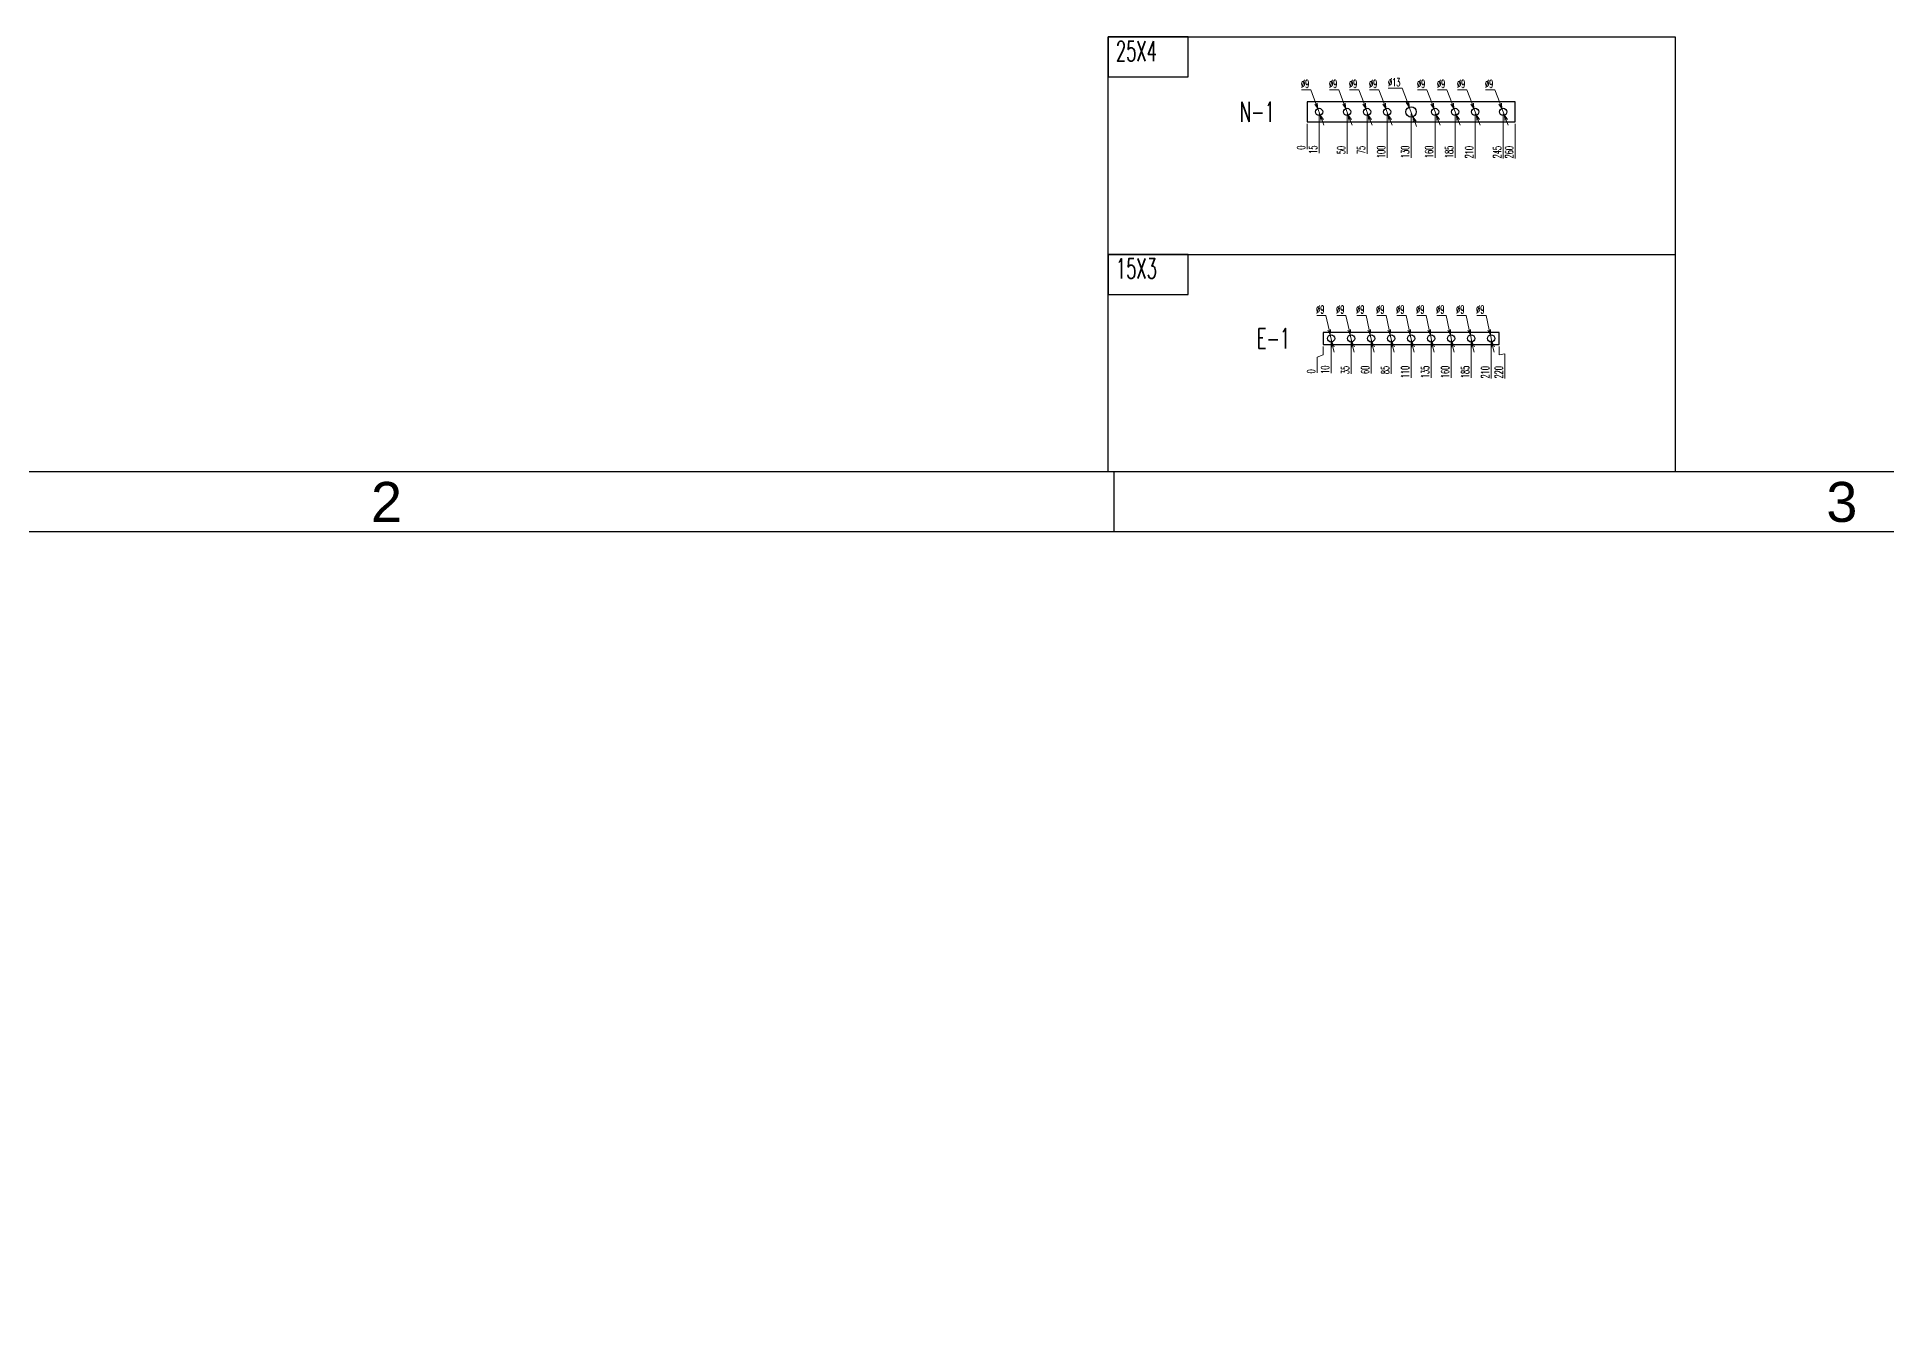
# Model space of a CAD drawing. Header units: millimetres. Extents: x 44190 to 77260, y -67199 to -50358.
# Drawn here: x 55467 to 57778, y -63011 to -61405 of the extents above; entities that cross this region are included whole.
import ezdxf
from ezdxf.enums import TextEntityAlignment as Align

# ---------------------------------------------------------------- set-up
doc = ezdxf.new("R2010")
doc.units = ezdxf.units.MM
doc.header["$LTSCALE"] = 3
for name, color, linetype in [('@.TEXT', 7, 'Continuous'), ('@.VISIBLE', 7, 'Continuous'), ('dim', 7, 'Continuous')]:
    doc.layers.add(name, color=color, linetype=linetype)
doc.styles.add('Ann_w01', font='romans.shx', dxfattribs={"width": 0.6, "bigfont": 'chineset.shx'})
doc.styles.add('Arial', font='arial.ttf')
doc.dimstyles.new('Dim 01_SC05', dxfattribs={"dimscale": 5, "dimtxt": 2, "dimasz": 1.3, "dimexe": 0.5, "dimexo": 0.5, "dimgap": 0.5, "dimtad": 1, "dimtoh": 1, "dimdec": 1, "dimzin": 12, "dimdsep": 46, "dimtxsty": 'Ann_w01', "dimblk": 'OPEN30', "dimcen": 1.5, "dimclrd": 6, "dimclre": 6, "dimclrt": 3, "dimadec": 1, "dimazin": 3, "dimtm": 1e-09, "dimtfac": 1, "dimtdec": 1, "dimtmove": 0, "dimatfit": 3, "dimldrblk": 'OPEN30', "dimfxl": 1, "dimtolj": 1, "dimlwd": 20, "dimlwe": 20, "dimarcsym": 0})

# ---------------------------------------------------------------- blocks, each defined once
blk = doc.blocks.new('KHUNG BAN VE (Made by Tung)')
at = {"layer": '@.VISIBLE', "color": 8}
blk.add_line((148.5, 207), (148.5, 210), dxfattribs=at)
for points in [[(0, 0), (297, 0), (297, 210), (0, 210)], [(3, 3), (294, 3), (294, 207), (3, 207)]]:
    blk.add_lwpolyline(points, close=True, dxfattribs=at)
at = {"layer": '@.TEXT', "color": 1, "style": 'Arial'}
for s, p in [('2', (112.125, 208.5)), ('3', (184.875, 208.5))]:
    blk.add_text(s, height=2, dxfattribs=at).set_placement(p, align=Align.MIDDLE_CENTER)
for tag, height, p in [('DESIGNER_NAME', 2, (38, 15.5)), ('PROJECT_CODE', 2, (258.5, 15.5)), ('SCALE', 2, (289, 15.5)), ('APPROVED_NAME', 2, (38, 10.5)), ('CUSTOMER_NAME', 2, (258.5, 10.5)), ('PAGE', 2, (289, 10.5)), ('DRAWING_NAME', 4, (173, 8)), ('TOTAL', 2, (289, 5.5))]:
    blk.add_attdef(tag, text='', height=height, dxfattribs=at).set_placement(p, align=Align.MIDDLE_CENTER)
blk = doc.blocks.new('*D772')
at = {"color": 6, "lineweight": 20, "transparency": 16777216}
blk.add_line((57054.1, -61514), (57054.1, -61545.7), dxfattribs=at)
at = {"layer": 'Defpoints', "color": 0, "transparency": 16777216}
for p in [(57054.1, -61499), (57054.1, -61511.5), (57054.1, -61539.2)]:
    blk.add_point(p, dxfattribs=at)
at = {"color": 3, "transparency": 16777216, "insert": (57046.6, -61543.7), "char_height": 10, "attachment_point": 5, "rotation": 90, "style": 'Ann_w01'}
blk.add_mtext('\\A1;0', dxfattribs=at)
blk = doc.blocks.new('_Open30')
at = {"color": 0, "linetype": 'ByBlock', "lineweight": -2}
for p, q in [((-1, 0.27), (0, 0)), ((0, 0), (-1, -0.27)), ((0, 0), (-1, 0))]:
    blk.add_line(p, q, dxfattribs=at)
blk = doc.blocks.new('*D773')
at = {"color": 6, "lineweight": 20, "transparency": 16777216}
blk.add_line((57069.1, -61501.5), (57069.1, -61550.6), dxfattribs=at)
at = {"layer": 'Defpoints', "color": 0, "transparency": 16777216}
for p in [(57054.1, -61499), (57069.1, -61499), (57069.1, -61539.2)]:
    blk.add_point(p, dxfattribs=at)
at = {"color": 3, "transparency": 16777216, "insert": (57061.6, -61546.2), "char_height": 10, "attachment_point": 5, "rotation": 90, "style": 'Ann_w01'}
blk.add_mtext('\\A1;15', dxfattribs=at)
blk = doc.blocks.new('*D774')
at = {"color": 6, "lineweight": 20, "transparency": 16777216}
blk.add_line((57104.1, -61501.5), (57104.1, -61551.4), dxfattribs=at)
at = {"layer": 'Defpoints', "color": 0, "transparency": 16777216}
for p in [(57054.1, -61499), (57104.1, -61499), (57104.1, -61539.2)]:
    blk.add_point(p, dxfattribs=at)
at = {"color": 3, "transparency": 16777216, "insert": (57096.6, -61546.6), "char_height": 10, "attachment_point": 5, "rotation": 90, "style": 'Ann_w01'}
blk.add_mtext('\\A1;50', dxfattribs=at)
blk = doc.blocks.new('*D775')
at = {"color": 6, "lineweight": 20, "transparency": 16777216}
blk.add_line((57129.1, -61501.5), (57129.1, -61551.4), dxfattribs=at)
at = {"layer": 'Defpoints', "color": 0, "transparency": 16777216}
for p in [(57054.1, -61499), (57129.1, -61499), (57129.1, -61539.2)]:
    blk.add_point(p, dxfattribs=at)
at = {"color": 3, "transparency": 16777216, "insert": (57121.6, -61546.6), "char_height": 10, "attachment_point": 5, "rotation": 90, "style": 'Ann_w01'}
blk.add_mtext('\\A1;75', dxfattribs=at)
blk = doc.blocks.new('*D776')
at = {"color": 6, "lineweight": 20, "transparency": 16777216}
blk.add_line((57154.1, -61501.5), (57154.1, -61556.3), dxfattribs=at)
at = {"layer": 'Defpoints', "color": 0, "transparency": 16777216}
for p in [(57054.1, -61499), (57154.1, -61499), (57154.1, -61539.2)]:
    blk.add_point(p, dxfattribs=at)
at = {"color": 3, "transparency": 16777216, "insert": (57146.6, -61549), "char_height": 10, "attachment_point": 5, "rotation": 90, "style": 'Ann_w01'}
blk.add_mtext('\\A1;100', dxfattribs=at)
blk = doc.blocks.new('*D777')
at = {"color": 6, "lineweight": 20, "transparency": 16777216}
blk.add_line((57184.1, -61501.5), (57184.1, -61556.3), dxfattribs=at)
at = {"layer": 'Defpoints', "color": 0, "transparency": 16777216}
for p in [(57054.1, -61499), (57184.1, -61499), (57184.1, -61539.2)]:
    blk.add_point(p, dxfattribs=at)
at = {"color": 3, "transparency": 16777216, "insert": (57176.6, -61549), "char_height": 10, "attachment_point": 5, "rotation": 90, "style": 'Ann_w01'}
blk.add_mtext('\\A1;130', dxfattribs=at)
blk = doc.blocks.new('*D778')
at = {"color": 6, "lineweight": 20, "transparency": 16777216}
blk.add_line((57214.1, -61501.5), (57214.1, -61556.3), dxfattribs=at)
at = {"layer": 'Defpoints', "color": 0, "transparency": 16777216}
for p in [(57054.1, -61499), (57214.1, -61499), (57214.1, -61539.2)]:
    blk.add_point(p, dxfattribs=at)
at = {"color": 3, "transparency": 16777216, "insert": (57206.6, -61549), "char_height": 10, "attachment_point": 5, "rotation": 90, "style": 'Ann_w01'}
blk.add_mtext('\\A1;160', dxfattribs=at)
blk = doc.blocks.new('*D779')
at = {"color": 6, "lineweight": 20, "transparency": 16777216}
blk.add_line((57239.1, -61501.5), (57239.1, -61556.3), dxfattribs=at)
at = {"layer": 'Defpoints', "color": 0, "transparency": 16777216}
for p in [(57054.1, -61499), (57239.1, -61499), (57239.1, -61539.2)]:
    blk.add_point(p, dxfattribs=at)
at = {"color": 3, "transparency": 16777216, "insert": (57231.6, -61549), "char_height": 10, "attachment_point": 5, "rotation": 90, "style": 'Ann_w01'}
blk.add_mtext('\\A1;185', dxfattribs=at)
blk = doc.blocks.new('*D780')
at = {"color": 6, "lineweight": 20, "transparency": 16777216}
blk.add_line((57264.1, -61501.5), (57264.1, -61557.2), dxfattribs=at)
at = {"layer": 'Defpoints', "color": 0, "transparency": 16777216}
for p in [(57054.1, -61499), (57264.1, -61499), (57264.1, -61539.2)]:
    blk.add_point(p, dxfattribs=at)
at = {"color": 3, "transparency": 16777216, "insert": (57256.6, -61549.4), "char_height": 10, "attachment_point": 5, "rotation": 90, "style": 'Ann_w01'}
blk.add_mtext('\\A1;210', dxfattribs=at)
blk = doc.blocks.new('*D781')
at = {"color": 6, "lineweight": 20, "transparency": 16777216}
blk.add_line((57299.1, -61501.5), (57299.1, -61557.2), dxfattribs=at)
at = {"layer": 'Defpoints', "color": 0, "transparency": 16777216}
for p in [(57054.1, -61499), (57299.1, -61499), (57299.1, -61539.2)]:
    blk.add_point(p, dxfattribs=at)
at = {"color": 3, "transparency": 16777216, "insert": (57291.6, -61549.4), "char_height": 10, "attachment_point": 5, "rotation": 90, "style": 'Ann_w01'}
blk.add_mtext('\\A1;245', dxfattribs=at)
blk = doc.blocks.new('*D782')
at = {"color": 6, "lineweight": 20, "transparency": 16777216}
blk.add_line((57314.1, -61514), (57314.1, -61557.2), dxfattribs=at)
at = {"layer": 'Defpoints', "color": 0, "transparency": 16777216}
for p in [(57054.1, -61499), (57314.1, -61511.5), (57314.1, -61539.2)]:
    blk.add_point(p, dxfattribs=at)
at = {"color": 3, "transparency": 16777216, "insert": (57306.6, -61549.4), "char_height": 10, "attachment_point": 5, "rotation": 90, "style": 'Ann_w01'}
blk.add_mtext('\\A1;260', dxfattribs=at)
blk = doc.blocks.new('*D783')
at = {"color": 6, "lineweight": 20, "transparency": 16777216}
for p, q in [((57242.1, -61471.4), (57253.7, -61471.4)), ((57253.7, -61471.4), (57260.2, -61488.7)), ((57265.6, -61503.2), (57262.5, -61494.8)), ((57267.9, -61509.3), (57270.2, -61515.4))]:
    blk.add_line(p, q, dxfattribs=at)
at = {"layer": 'Defpoints', "color": 0, "transparency": 16777216}
for p in [(57262.5, -61494.8), (57265.6, -61503.2)]:
    blk.add_point(p, dxfattribs=at)
at = {"color": 6, "lineweight": 20, "transparency": 16777216, "xscale": 6.5, "yscale": 6.5, "zscale": 6.5}
for p, rotation in [((57262.5, -61494.8), 290.5353034236951), ((57265.6, -61503.2), 110.5353034236951)]:
    blk.add_blockref('_Open30', p, dxfattribs=dict(at, rotation=rotation))
at = {"color": 3, "transparency": 16777216, "insert": (57246.6, -61463.9), "char_height": 10, "attachment_point": 5, "style": 'Ann_w01'}
blk.add_mtext('\\A1;∅9', dxfattribs=at)
blk = doc.blocks.new('*D784')
at = {"color": 6, "lineweight": 20, "transparency": 16777216}
for p, q in [((57082.1, -61471.4), (57093.7, -61471.4)), ((57093.7, -61471.4), (57100.2, -61488.7)), ((57105.6, -61503.2), (57102.5, -61494.8)), ((57107.9, -61509.3), (57110.2, -61515.4))]:
    blk.add_line(p, q, dxfattribs=at)
at = {"layer": 'Defpoints', "color": 0, "transparency": 16777216}
for p in [(57102.5, -61494.8), (57105.6, -61503.2)]:
    blk.add_point(p, dxfattribs=at)
at = {"color": 6, "lineweight": 20, "transparency": 16777216, "xscale": 6.5, "yscale": 6.5, "zscale": 6.5}
for p, rotation in [((57102.5, -61494.8), 290.5353034237602), ((57105.6, -61503.2), 110.5353034237602)]:
    blk.add_blockref('_Open30', p, dxfattribs=dict(at, rotation=rotation))
at = {"color": 3, "transparency": 16777216, "insert": (57086.6, -61463.9), "char_height": 10, "attachment_point": 5, "style": 'Ann_w01'}
blk.add_mtext('\\A1;∅9', dxfattribs=at)
blk = doc.blocks.new('*D785')
at = {"color": 6, "lineweight": 20, "transparency": 16777216}
for p, q in [((57277.1, -61471.4), (57288.7, -61471.4)), ((57288.7, -61471.4), (57295.2, -61488.7)), ((57300.6, -61503.2), (57297.5, -61494.8)), ((57302.9, -61509.3), (57305.2, -61515.4))]:
    blk.add_line(p, q, dxfattribs=at)
at = {"layer": 'Defpoints', "color": 0, "transparency": 16777216}
for p in [(57297.5, -61494.8), (57300.6, -61503.2)]:
    blk.add_point(p, dxfattribs=at)
at = {"color": 6, "lineweight": 20, "transparency": 16777216, "xscale": 6.5, "yscale": 6.5, "zscale": 6.5}
for p, rotation in [((57297.5, -61494.8), 290.535303423641), ((57300.6, -61503.2), 110.5353034236409)]:
    blk.add_blockref('_Open30', p, dxfattribs=dict(at, rotation=rotation))
at = {"color": 3, "transparency": 16777216, "insert": (57281.6, -61463.9), "char_height": 10, "attachment_point": 5, "style": 'Ann_w01'}
blk.add_mtext('\\A1;∅9', dxfattribs=at)
blk = doc.blocks.new('*D786')
at = {"color": 6, "lineweight": 20, "transparency": 16777216}
for p, q in [((57217.1, -61471.4), (57228.7, -61471.4)), ((57228.7, -61471.4), (57235.2, -61488.7)), ((57240.6, -61503.2), (57237.5, -61494.8)), ((57242.9, -61509.3), (57245.2, -61515.4))]:
    blk.add_line(p, q, dxfattribs=at)
at = {"layer": 'Defpoints', "color": 0, "transparency": 16777216}
for p in [(57237.5, -61494.8), (57240.6, -61503.2)]:
    blk.add_point(p, dxfattribs=at)
at = {"color": 6, "lineweight": 20, "transparency": 16777216, "xscale": 6.5, "yscale": 6.5, "zscale": 6.5}
for p, rotation in [((57237.5, -61494.8), 290.535303423706), ((57240.6, -61503.2), 110.535303423706)]:
    blk.add_blockref('_Open30', p, dxfattribs=dict(at, rotation=rotation))
at = {"color": 3, "transparency": 16777216, "insert": (57221.6, -61463.9), "char_height": 10, "attachment_point": 5, "style": 'Ann_w01'}
blk.add_mtext('\\A1;∅9', dxfattribs=at)
blk = doc.blocks.new('*D787')
at = {"color": 6, "lineweight": 20, "transparency": 16777216}
for p, q in [((57192.1, -61471.4), (57203.7, -61471.4)), ((57203.7, -61471.4), (57210.2, -61488.7)), ((57215.6, -61503.2), (57212.5, -61494.8)), ((57217.9, -61509.3), (57220.2, -61515.4))]:
    blk.add_line(p, q, dxfattribs=at)
at = {"layer": 'Defpoints', "color": 0, "transparency": 16777216}
for p in [(57212.5, -61494.8), (57215.6, -61503.2)]:
    blk.add_point(p, dxfattribs=at)
at = {"color": 6, "lineweight": 20, "transparency": 16777216, "xscale": 6.5, "yscale": 6.5, "zscale": 6.5}
for p, rotation in [((57212.5, -61494.8), 290.5353034236952), ((57215.6, -61503.2), 110.5353034236952)]:
    blk.add_blockref('_Open30', p, dxfattribs=dict(at, rotation=rotation))
at = {"color": 3, "transparency": 16777216, "insert": (57196.6, -61463.9), "char_height": 10, "attachment_point": 5, "style": 'Ann_w01'}
blk.add_mtext('\\A1;∅9', dxfattribs=at)
blk = doc.blocks.new('*D788')
at = {"color": 6, "lineweight": 20, "transparency": 16777216}
for p, q in [((57155.4, -61469.5), (57173, -61469.5)), ((57173, -61469.5), (57179.5, -61486.8)), ((57186.3, -61505.1), (57181.8, -61492.9)), ((57188.6, -61511.2), (57190.9, -61517.2))]:
    blk.add_line(p, q, dxfattribs=at)
at = {"layer": 'Defpoints', "color": 0, "transparency": 16777216}
for p in [(57181.8, -61492.9), (57186.3, -61505.1)]:
    blk.add_point(p, dxfattribs=at)
at = {"color": 6, "lineweight": 20, "transparency": 16777216, "xscale": 6.5, "yscale": 6.5, "zscale": 6.5}
for p, rotation in [((57181.8, -61492.9), 290.5353034236559), ((57186.3, -61505.1), 110.535303423656)]:
    blk.add_blockref('_Open30', p, dxfattribs=dict(at, rotation=rotation))
at = {"color": 3, "transparency": 16777216, "insert": (57162.9, -61462), "char_height": 10, "attachment_point": 5, "style": 'Ann_w01'}
blk.add_mtext('\\A1;∅13', dxfattribs=at)
blk = doc.blocks.new('*D789')
at = {"color": 6, "lineweight": 20, "transparency": 16777216}
for p, q in [((57132.1, -61471.4), (57143.7, -61471.4)), ((57143.7, -61471.4), (57150.2, -61488.7)), ((57155.6, -61503.2), (57152.5, -61494.8)), ((57157.9, -61509.3), (57160.2, -61515.4))]:
    blk.add_line(p, q, dxfattribs=at)
at = {"layer": 'Defpoints', "color": 0, "transparency": 16777216}
for p in [(57152.5, -61494.8), (57155.6, -61503.2)]:
    blk.add_point(p, dxfattribs=at)
at = {"color": 6, "lineweight": 20, "transparency": 16777216, "xscale": 6.5, "yscale": 6.5, "zscale": 6.5}
for p, rotation in [((57152.5, -61494.8), 290.5353034236734), ((57155.6, -61503.2), 110.5353034236735)]:
    blk.add_blockref('_Open30', p, dxfattribs=dict(at, rotation=rotation))
at = {"color": 3, "transparency": 16777216, "insert": (57136.6, -61463.9), "char_height": 10, "attachment_point": 5, "style": 'Ann_w01'}
blk.add_mtext('\\A1;∅9', dxfattribs=at)
blk = doc.blocks.new('*D790')
at = {"color": 6, "lineweight": 20, "transparency": 16777216}
for p, q in [((57107.1, -61471.4), (57118.7, -61471.4)), ((57118.7, -61471.4), (57125.2, -61488.7)), ((57130.6, -61503.2), (57127.5, -61494.8)), ((57132.9, -61509.3), (57135.2, -61515.4))]:
    blk.add_line(p, q, dxfattribs=at)
at = {"layer": 'Defpoints', "color": 0, "transparency": 16777216}
for p in [(57127.5, -61494.8), (57130.6, -61503.2)]:
    blk.add_point(p, dxfattribs=at)
at = {"color": 6, "lineweight": 20, "transparency": 16777216, "xscale": 6.5, "yscale": 6.5, "zscale": 6.5}
for p, rotation in [((57127.5, -61494.8), 290.5353034236192), ((57130.6, -61503.2), 110.5353034236192)]:
    blk.add_blockref('_Open30', p, dxfattribs=dict(at, rotation=rotation))
at = {"color": 3, "transparency": 16777216, "insert": (57111.6, -61463.9), "char_height": 10, "attachment_point": 5, "style": 'Ann_w01'}
blk.add_mtext('\\A1;∅9', dxfattribs=at)
blk = doc.blocks.new('*D791')
at = {"color": 6, "lineweight": 20, "transparency": 16777216}
for p, q in [((57047.1, -61471.4), (57058.7, -61471.4)), ((57058.7, -61471.4), (57065.2, -61488.7)), ((57070.6, -61503.2), (57067.5, -61494.8)), ((57072.9, -61509.3), (57075.2, -61515.4))]:
    blk.add_line(p, q, dxfattribs=at)
at = {"layer": 'Defpoints', "color": 0, "transparency": 16777216}
for p in [(57067.5, -61494.8), (57070.6, -61503.2)]:
    blk.add_point(p, dxfattribs=at)
at = {"color": 6, "lineweight": 20, "transparency": 16777216, "xscale": 6.5, "yscale": 6.5, "zscale": 6.5}
for p, rotation in [((57067.5, -61494.8), 290.535303423706), ((57070.6, -61503.2), 110.535303423706)]:
    blk.add_blockref('_Open30', p, dxfattribs=dict(at, rotation=rotation))
at = {"color": 3, "transparency": 16777216, "insert": (57051.6, -61463.9), "char_height": 10, "attachment_point": 5, "style": 'Ann_w01'}
blk.add_mtext('\\A1;∅9', dxfattribs=at)
blk = doc.blocks.new('*D792')
at = {"color": 6, "lineweight": 20, "transparency": 16777216}
for p, q in [((57074.1, -61802.7), (57066.6, -61805.8)), ((57066.6, -61805.8), (57066.6, -61825.3)), ((57074.1, -61792.2), (57074.1, -61802.7))]:
    blk.add_line(p, q, dxfattribs=at)
at = {"layer": 'Defpoints', "color": 0, "transparency": 16777216}
for p in [(57074.1, -61782.2), (57074.1, -61789.7), (57066.6, -61818.8)]:
    blk.add_point(p, dxfattribs=at)
at = {"color": 3, "transparency": 16777216, "insert": (57059.1, -61823.3), "char_height": 10, "attachment_point": 5, "rotation": 90, "style": 'Ann_w01'}
blk.add_mtext('\\A1;0', dxfattribs=at)
blk = doc.blocks.new('*D793')
at = {"color": 6, "lineweight": 20, "transparency": 16777216}
blk.add_line((57084.1, -61784.7), (57084.1, -61825.7), dxfattribs=at)
at = {"layer": 'Defpoints', "color": 0, "transparency": 16777216}
for p in [(57074.1, -61782.2), (57084.1, -61782.2), (57084.1, -61814.3)]:
    blk.add_point(p, dxfattribs=at)
at = {"color": 3, "transparency": 16777216, "insert": (57076.6, -61821.2), "char_height": 10, "attachment_point": 5, "rotation": 90, "style": 'Ann_w01'}
blk.add_mtext('\\A1;10', dxfattribs=at)
blk = doc.blocks.new('*D794')
at = {"color": 6, "lineweight": 20, "transparency": 16777216}
blk.add_line((57109.1, -61784.7), (57109.1, -61826.5), dxfattribs=at)
at = {"layer": 'Defpoints', "color": 0, "transparency": 16777216}
for p in [(57074.1, -61782.2), (57109.1, -61782.2), (57109.1, -61814.3)]:
    blk.add_point(p, dxfattribs=at)
at = {"color": 3, "transparency": 16777216, "insert": (57101.6, -61821.7), "char_height": 10, "attachment_point": 5, "rotation": 90, "style": 'Ann_w01'}
blk.add_mtext('\\A1;35', dxfattribs=at)
blk = doc.blocks.new('*D795')
at = {"color": 6, "lineweight": 20, "transparency": 16777216}
blk.add_line((57134.1, -61784.7), (57134.1, -61826.2), dxfattribs=at)
at = {"layer": 'Defpoints', "color": 0, "transparency": 16777216}
for p in [(57074.1, -61782.2), (57134.1, -61782.2), (57134.1, -61814.3)]:
    blk.add_point(p, dxfattribs=at)
at = {"color": 3, "transparency": 16777216, "insert": (57126.6, -61821.5), "char_height": 10, "attachment_point": 5, "rotation": 90, "style": 'Ann_w01'}
blk.add_mtext('\\A1;60', dxfattribs=at)
blk = doc.blocks.new('*D796')
at = {"color": 6, "lineweight": 20, "transparency": 16777216}
blk.add_line((57159.1, -61784.7), (57159.1, -61826.5), dxfattribs=at)
at = {"layer": 'Defpoints', "color": 0, "transparency": 16777216}
for p in [(57074.1, -61782.2), (57159.1, -61782.2), (57159.1, -61814.3)]:
    blk.add_point(p, dxfattribs=at)
at = {"color": 3, "transparency": 16777216, "insert": (57151.6, -61821.7), "char_height": 10, "attachment_point": 5, "rotation": 90, "style": 'Ann_w01'}
blk.add_mtext('\\A1;85', dxfattribs=at)
blk = doc.blocks.new('*D797')
at = {"color": 6, "lineweight": 20, "transparency": 16777216}
blk.add_line((57184.1, -61784.7), (57184.1, -61831.4), dxfattribs=at)
at = {"layer": 'Defpoints', "color": 0, "transparency": 16777216}
for p in [(57074.1, -61782.2), (57184.1, -61782.2), (57184.1, -61814.3)]:
    blk.add_point(p, dxfattribs=at)
at = {"color": 3, "transparency": 16777216, "insert": (57176.6, -61824.1), "char_height": 10, "attachment_point": 5, "rotation": 90, "style": 'Ann_w01'}
blk.add_mtext('\\A1;110', dxfattribs=at)
blk = doc.blocks.new('*D798')
at = {"color": 6, "lineweight": 20, "transparency": 16777216}
blk.add_line((57209.1, -61784.7), (57209.1, -61831.4), dxfattribs=at)
at = {"layer": 'Defpoints', "color": 0, "transparency": 16777216}
for p in [(57074.1, -61782.2), (57209.1, -61782.2), (57209.1, -61814.3)]:
    blk.add_point(p, dxfattribs=at)
at = {"color": 3, "transparency": 16777216, "insert": (57201.6, -61824.1), "char_height": 10, "attachment_point": 5, "rotation": 90, "style": 'Ann_w01'}
blk.add_mtext('\\A1;135', dxfattribs=at)
blk = doc.blocks.new('*D799')
at = {"color": 6, "lineweight": 20, "transparency": 16777216}
blk.add_line((57234.1, -61784.7), (57234.1, -61831.4), dxfattribs=at)
at = {"layer": 'Defpoints', "color": 0, "transparency": 16777216}
for p in [(57074.1, -61782.2), (57234.1, -61782.2), (57234.1, -61814.3)]:
    blk.add_point(p, dxfattribs=at)
at = {"color": 3, "transparency": 16777216, "insert": (57226.6, -61824.1), "char_height": 10, "attachment_point": 5, "rotation": 90, "style": 'Ann_w01'}
blk.add_mtext('\\A1;160', dxfattribs=at)
blk = doc.blocks.new('*D800')
at = {"color": 6, "lineweight": 20, "transparency": 16777216}
blk.add_line((57259.1, -61784.7), (57259.1, -61831.4), dxfattribs=at)
at = {"layer": 'Defpoints', "color": 0, "transparency": 16777216}
for p in [(57074.1, -61782.2), (57259.1, -61782.2), (57259.1, -61814.3)]:
    blk.add_point(p, dxfattribs=at)
at = {"color": 3, "transparency": 16777216, "insert": (57251.6, -61824.1), "char_height": 10, "attachment_point": 5, "rotation": 90, "style": 'Ann_w01'}
blk.add_mtext('\\A1;185', dxfattribs=at)
blk = doc.blocks.new('*D801')
at = {"color": 6, "lineweight": 20, "transparency": 16777216}
blk.add_line((57284.1, -61784.7), (57284.1, -61832.2), dxfattribs=at)
at = {"layer": 'Defpoints', "color": 0, "transparency": 16777216}
for p in [(57074.1, -61782.2), (57284.1, -61782.2), (57284.1, -61814.3)]:
    blk.add_point(p, dxfattribs=at)
at = {"color": 3, "transparency": 16777216, "insert": (57276.6, -61824.5), "char_height": 10, "attachment_point": 5, "rotation": 90, "style": 'Ann_w01'}
blk.add_mtext('\\A1;210', dxfattribs=at)
blk = doc.blocks.new('*D802')
at = {"color": 6, "lineweight": 20, "transparency": 16777216}
for p, q in [((57294.1, -61792.2), (57294.1, -61802.7)), ((57294.1, -61802.7), (57301.1, -61801.3)), ((57301.1, -61801.3), (57301.1, -61832.2))]:
    blk.add_line(p, q, dxfattribs=at)
at = {"layer": 'Defpoints', "color": 0, "transparency": 16777216}
for p in [(57074.1, -61782.2), (57294.1, -61789.7), (57301.1, -61814.3)]:
    blk.add_point(p, dxfattribs=at)
at = {"color": 3, "transparency": 16777216, "insert": (57293.6, -61824.5), "char_height": 10, "attachment_point": 5, "rotation": 90, "style": 'Ann_w01'}
blk.add_mtext('\\A1;220', dxfattribs=at)
blk = doc.blocks.new('*D803')
at = {"color": 6, "lineweight": 20, "transparency": 16777216}
for p, q in [((57241.1, -61753.4), (57252.7, -61753.4)), ((57252.7, -61753.4), (57256.7, -61771.5)), ((57260, -61786.6), (57258.1, -61777.8)), ((57261.4, -61793), (57262.8, -61799.3))]:
    blk.add_line(p, q, dxfattribs=at)
at = {"layer": 'Defpoints', "color": 0, "transparency": 16777216}
for p in [(57258.1, -61777.8), (57260, -61786.6)]:
    blk.add_point(p, dxfattribs=at)
at = {"color": 6, "lineweight": 20, "transparency": 16777216, "xscale": 6.5, "yscale": 6.5, "zscale": 6.5}
for p, rotation in [((57258.1, -61777.8), 282.4532351220564), ((57260, -61786.6), 102.4532351220564)]:
    blk.add_blockref('_Open30', p, dxfattribs=dict(at, rotation=rotation))
at = {"color": 3, "transparency": 16777216, "insert": (57245.6, -61745.9), "char_height": 10, "attachment_point": 5, "style": 'Ann_w01'}
blk.add_mtext('\\A1;∅9', dxfattribs=at)
blk = doc.blocks.new('*D804')
at = {"color": 6, "lineweight": 20, "transparency": 16777216}
for p, q in [((57091.1, -61753.4), (57102.7, -61753.4)), ((57102.7, -61753.4), (57106.7, -61771.5)), ((57110, -61786.6), (57108.1, -61777.8)), ((57111.4, -61793), (57112.8, -61799.3))]:
    blk.add_line(p, q, dxfattribs=at)
at = {"layer": 'Defpoints', "color": 0, "transparency": 16777216}
for p in [(57108.1, -61777.8), (57110, -61786.6)]:
    blk.add_point(p, dxfattribs=at)
at = {"color": 6, "lineweight": 20, "transparency": 16777216, "xscale": 6.5, "yscale": 6.5, "zscale": 6.5}
for p, rotation in [((57108.1, -61777.8), 282.4532351221469), ((57110, -61786.6), 102.4532351221469)]:
    blk.add_blockref('_Open30', p, dxfattribs=dict(at, rotation=rotation))
at = {"color": 3, "transparency": 16777216, "insert": (57095.6, -61745.9), "char_height": 10, "attachment_point": 5, "style": 'Ann_w01'}
blk.add_mtext('\\A1;∅9', dxfattribs=at)
blk = doc.blocks.new('*D805')
at = {"color": 6, "lineweight": 20, "transparency": 16777216}
for p, q in [((57266.1, -61753.4), (57277.7, -61753.4)), ((57277.7, -61753.4), (57281.7, -61771.5)), ((57285, -61786.6), (57283.1, -61777.8)), ((57286.4, -61793), (57287.8, -61799.3))]:
    blk.add_line(p, q, dxfattribs=at)
at = {"layer": 'Defpoints', "color": 0, "transparency": 16777216}
for p in [(57283.1, -61777.8), (57285, -61786.6)]:
    blk.add_point(p, dxfattribs=at)
at = {"color": 6, "lineweight": 20, "transparency": 16777216, "xscale": 6.5, "yscale": 6.5, "zscale": 6.5}
for p, rotation in [((57283.1, -61777.8), 282.4532351220265), ((57285, -61786.6), 102.4532351220265)]:
    blk.add_blockref('_Open30', p, dxfattribs=dict(at, rotation=rotation))
at = {"color": 3, "transparency": 16777216, "insert": (57270.6, -61745.9), "char_height": 10, "attachment_point": 5, "style": 'Ann_w01'}
blk.add_mtext('\\A1;∅9', dxfattribs=at)
blk = doc.blocks.new('*D806')
at = {"color": 6, "lineweight": 20, "transparency": 16777216}
for p, q in [((57216.1, -61753.4), (57227.7, -61753.4)), ((57227.7, -61753.4), (57231.7, -61771.5)), ((57235, -61786.6), (57233.1, -61777.8)), ((57236.4, -61793), (57237.8, -61799.3))]:
    blk.add_line(p, q, dxfattribs=at)
at = {"layer": 'Defpoints', "color": 0, "transparency": 16777216}
for p in [(57233.1, -61777.8), (57235, -61786.6)]:
    blk.add_point(p, dxfattribs=at)
at = {"color": 6, "lineweight": 20, "transparency": 16777216, "xscale": 6.5, "yscale": 6.5, "zscale": 6.5}
for p, rotation in [((57233.1, -61777.8), 282.4532351220717), ((57235, -61786.6), 102.4532351220717)]:
    blk.add_blockref('_Open30', p, dxfattribs=dict(at, rotation=rotation))
at = {"color": 3, "transparency": 16777216, "insert": (57220.6, -61745.9), "char_height": 10, "attachment_point": 5, "style": 'Ann_w01'}
blk.add_mtext('\\A1;∅9', dxfattribs=at)
blk = doc.blocks.new('*D807')
at = {"color": 6, "lineweight": 20, "transparency": 16777216}
for p, q in [((57191.1, -61753.4), (57202.7, -61753.4)), ((57202.7, -61753.4), (57206.7, -61771.5)), ((57210, -61786.6), (57208.1, -61777.8)), ((57211.4, -61793), (57212.8, -61799.3))]:
    blk.add_line(p, q, dxfattribs=at)
at = {"layer": 'Defpoints', "color": 0, "transparency": 16777216}
for p in [(57208.1, -61777.8), (57210, -61786.6)]:
    blk.add_point(p, dxfattribs=at)
at = {"color": 6, "lineweight": 20, "transparency": 16777216, "xscale": 6.5, "yscale": 6.5, "zscale": 6.5}
for p, rotation in [((57208.1, -61777.8), 282.4532351220917), ((57210, -61786.6), 102.4532351220917)]:
    blk.add_blockref('_Open30', p, dxfattribs=dict(at, rotation=rotation))
at = {"color": 3, "transparency": 16777216, "insert": (57195.6, -61745.9), "char_height": 10, "attachment_point": 5, "style": 'Ann_w01'}
blk.add_mtext('\\A1;∅9', dxfattribs=at)
blk = doc.blocks.new('*D808')
at = {"color": 6, "lineweight": 20, "transparency": 16777216}
for p, q in [((57166.1, -61753.4), (57177.7, -61753.4)), ((57177.7, -61753.4), (57181.7, -61771.5)), ((57185, -61786.6), (57183.1, -61777.8)), ((57186.4, -61793), (57187.8, -61799.3))]:
    blk.add_line(p, q, dxfattribs=at)
at = {"layer": 'Defpoints', "color": 0, "transparency": 16777216}
for p in [(57183.1, -61777.8), (57185, -61786.6)]:
    blk.add_point(p, dxfattribs=at)
at = {"color": 6, "lineweight": 20, "transparency": 16777216, "xscale": 6.5, "yscale": 6.5, "zscale": 6.5}
for p, rotation in [((57183.1, -61777.8), 282.4532351220917), ((57185, -61786.6), 102.4532351220917)]:
    blk.add_blockref('_Open30', p, dxfattribs=dict(at, rotation=rotation))
at = {"color": 3, "transparency": 16777216, "insert": (57170.6, -61745.9), "char_height": 10, "attachment_point": 5, "style": 'Ann_w01'}
blk.add_mtext('\\A1;∅9', dxfattribs=at)
blk = doc.blocks.new('*D809')
at = {"color": 6, "lineweight": 20, "transparency": 16777216}
for p, q in [((57141.1, -61753.4), (57152.7, -61753.4)), ((57152.7, -61753.4), (57156.7, -61771.5)), ((57160, -61786.6), (57158.1, -61777.8)), ((57161.4, -61793), (57162.8, -61799.3))]:
    blk.add_line(p, q, dxfattribs=at)
at = {"layer": 'Defpoints', "color": 0, "transparency": 16777216}
for p in [(57158.1, -61777.8), (57160, -61786.6)]:
    blk.add_point(p, dxfattribs=at)
at = {"color": 6, "lineweight": 20, "transparency": 16777216, "xscale": 6.5, "yscale": 6.5, "zscale": 6.5}
for p, rotation in [((57158.1, -61777.8), 282.4532351220917), ((57160, -61786.6), 102.4532351220917)]:
    blk.add_blockref('_Open30', p, dxfattribs=dict(at, rotation=rotation))
at = {"color": 3, "transparency": 16777216, "insert": (57145.6, -61745.9), "char_height": 10, "attachment_point": 5, "style": 'Ann_w01'}
blk.add_mtext('\\A1;∅9', dxfattribs=at)
blk = doc.blocks.new('*D810')
at = {"color": 6, "lineweight": 20, "transparency": 16777216}
for p, q in [((57116.1, -61753.4), (57127.7, -61753.4)), ((57127.7, -61753.4), (57131.7, -61771.5)), ((57135, -61786.6), (57133.1, -61777.8)), ((57136.4, -61793), (57137.8, -61799.3))]:
    blk.add_line(p, q, dxfattribs=at)
at = {"layer": 'Defpoints', "color": 0, "transparency": 16777216}
for p in [(57133.1, -61777.8), (57135, -61786.6)]:
    blk.add_point(p, dxfattribs=at)
at = {"color": 6, "lineweight": 20, "transparency": 16777216, "xscale": 6.5, "yscale": 6.5, "zscale": 6.5}
for p, rotation in [((57133.1, -61777.8), 282.453235122137), ((57135, -61786.6), 102.4532351221369)]:
    blk.add_blockref('_Open30', p, dxfattribs=dict(at, rotation=rotation))
at = {"color": 3, "transparency": 16777216, "insert": (57120.6, -61745.9), "char_height": 10, "attachment_point": 5, "style": 'Ann_w01'}
blk.add_mtext('\\A1;∅9', dxfattribs=at)
blk = doc.blocks.new('*D811')
at = {"color": 6, "lineweight": 20, "transparency": 16777216}
for p, q in [((57066.1, -61753.4), (57077.7, -61753.4)), ((57077.7, -61753.4), (57081.7, -61771.5)), ((57085, -61786.6), (57083.1, -61777.8)), ((57086.4, -61793), (57087.8, -61799.3))]:
    blk.add_line(p, q, dxfattribs=at)
at = {"layer": 'Defpoints', "color": 0, "transparency": 16777216}
for p in [(57083.1, -61777.8), (57085, -61786.6)]:
    blk.add_point(p, dxfattribs=at)
at = {"color": 6, "lineweight": 20, "transparency": 16777216, "xscale": 6.5, "yscale": 6.5, "zscale": 6.5}
for p, rotation in [((57083.1, -61777.8), 282.4532351221622), ((57085, -61786.6), 102.4532351221622)]:
    blk.add_blockref('_Open30', p, dxfattribs=dict(at, rotation=rotation))
at = {"color": 3, "transparency": 16777216, "insert": (57070.6, -61745.9), "char_height": 10, "attachment_point": 5, "style": 'Ann_w01'}
blk.add_mtext('\\A1;∅9', dxfattribs=at)

msp = doc.modelspace()

# ---------------------------------------------------------------- linework, layer by layer
msp.add_line((56805.38, -61677.21), (57513.93, -61677.21))
for points in [[(56805.38, -61405.32), (57513.93, -61405.32), (57513.93, -61949.1), (56805.38, -61949.1)], [(57054.07, -61511.48), (57314.07, -61511.48), (57314.07, -61486.48), (57054.07, -61486.48)], [(57074.07, -61789.72), (57294.07, -61789.72), (57294.07, -61774.72), (57074.07, -61774.72)]]:
    msp.add_lwpolyline(points, close=True)
for centre, radius in [((57069.07, -61498.98), 4.5), ((57104.07, -61498.98), 4.5), ((57129.07, -61498.98), 4.5), ((57154.07, -61498.98), 4.5), ((57184.07, -61498.98), 6.5), ((57214.07, -61498.98), 4.5), ((57239.07, -61498.98), 4.5), ((57264.07, -61498.98), 4.5), ((57299.07, -61498.98), 4.5), ((57084.07, -61782.22), 4.5), ((57109.07, -61782.22), 4.5), ((57134.07, -61782.22), 4.5), ((57159.07, -61782.22), 4.5), ((57184.07, -61782.22), 4.5), ((57209.07, -61782.22), 4.5), ((57234.07, -61782.22), 4.5), ((57259.07, -61782.22), 4.5), ((57284.07, -61782.22), 4.5)]:
    msp.add_circle(centre, radius)
at = {"layer": '@.VISIBLE'}
for points in [[(56805.38, -61455.32), (56905.38, -61455.32), (56905.38, -61405.32), (56805.38, -61405.32)], [(56805.38, -61727.21), (56905.38, -61727.21), (56905.38, -61677.21), (56805.38, -61677.21)]]:
    msp.add_lwpolyline(points, close=True, dxfattribs=at)

# ---------------------------------------------------------------- block references
at = {"layer": '@.VISIBLE', "xscale": 25, "yscale": 25, "zscale": 25}
msp.add_blockref('KHUNG BAN VE (Made by Tung)', (53100.49, -67199.1), dxfattribs=at)

# ---------------------------------------------------------------- texts
at = {"layer": 'dim', "color": 1, "style": 'Ann_w01', "width": 0.6}
for s, p in [('25X4', (56815.09, -61442.96)), ('15X3', (56815.09, -61714.85))]:
    msp.add_text(s, height=25, dxfattribs=at).set_placement(p, align=Align.BOTTOM_LEFT)
at = {"layer": 'dim', "color": 0, "style": 'Ann_w01', "width": 0.6}
for s, p in [('N-1', (56992, -61498.98)), ('E-1', (57012, -61782.22))]:
    msp.add_text(s, height=25, dxfattribs=at).set_placement(p, align=Align.MIDDLE_CENTER)

# ---------------------------------------------------------------- dimensions: what is measured, and where the dimension line sits
for p1, p2, picture, middle in [((57070.64, -61503.19), (57067.49, -61494.76), '*D791', (57051.65, -61471.35)), ((57105.64, -61503.19), (57102.49, -61494.76), '*D784', (57086.65, -61471.35)), ((57130.64, -61503.19), (57127.49, -61494.76), '*D790', (57111.65, -61471.35)), ((57155.64, -61503.19), (57152.49, -61494.76), '*D789', (57136.65, -61471.35)), ((57186.35, -61505.07), (57181.79, -61492.89), '*D788', (57162.95, -61469.48)), ((57215.64, -61503.19), (57212.49, -61494.76), '*D787', (57196.65, -61471.35)), ((57240.64, -61503.19), (57237.49, -61494.76), '*D786', (57221.65, -61471.35)), ((57265.64, -61503.19), (57262.49, -61494.76), '*D783', (57246.65, -61471.35)), ((57300.64, -61503.19), (57297.49, -61494.76), '*D785', (57281.65, -61471.35)), ((57085.04, -61786.61), (57083.1, -61777.82), '*D811', (57070.63, -61753.41)), ((57110.04, -61786.61), (57108.1, -61777.82), '*D804', (57095.63, -61753.41)), ((57135.04, -61786.61), (57133.1, -61777.82), '*D810', (57120.63, -61753.41)), ((57160.04, -61786.61), (57158.1, -61777.82), '*D809', (57145.63, -61753.41)), ((57185.04, -61786.61), (57183.1, -61777.82), '*D808', (57170.63, -61753.41)), ((57210.04, -61786.61), (57208.1, -61777.82), '*D807', (57195.63, -61753.41)), ((57235.04, -61786.61), (57233.1, -61777.82), '*D806', (57220.63, -61753.41)), ((57260.04, -61786.61), (57258.1, -61777.82), '*D803', (57245.63, -61753.41)), ((57285.04, -61786.61), (57283.1, -61777.82), '*D805', (57270.63, -61753.41))]:
    dim = msp.add_diameter_dim_2p(p1=p1, p2=p2, dimstyle='Dim 01_SC05')
    dim.commit()
    dim.dimension.update_dxf_attribs({"geometry": picture, "text_midpoint": middle, "dimtype": 163})
for feature_location, offset, origin, picture, middle in [((57054.06637635, -61511.47865546), (0, -27.751307), (57054.06637635, -61498.97865546), '*D772', (57046.56637635, -61543.72996246)), ((57069.07, -61498.98), (0, -40.25), (57054.07, -61498.98), '*D773', (57061.57, -61546.16)), ((57104.07, -61498.98), (0, -40.25), (57054.07, -61498.98), '*D774', (57096.57, -61546.59)), ((57129.07, -61498.98), (0, -40.25), (57054.07, -61498.98), '*D775', (57121.57, -61546.59)), ((57154.07, -61498.98), (0, -40.25), (57054.07, -61498.98), '*D776', (57146.57, -61549.02)), ((57184.07, -61498.98), (0, -40.25), (57054.07, -61498.98), '*D777', (57176.57, -61549.02)), ((57214.07, -61498.98), (0, -40.25), (57054.07, -61498.98), '*D778', (57206.57, -61549.02)), ((57239.07, -61498.98), (0, -40.25), (57054.07, -61498.98), '*D779', (57231.57, -61549.02)), ((57264.07, -61498.98), (0, -40.25), (57054.07, -61498.98), '*D780', (57256.57, -61549.44)), ((57299.07, -61498.98), (0, -40.25), (57054.07, -61498.98), '*D781', (57291.57, -61549.44)), ((57314.07, -61511.48), (0, -27.75), (57054.07, -61498.98), '*D782', (57306.57, -61549.44)), ((57074.06637635, -61789.71815269), (-7.5, -29.0935052), (57074.06637635, -61782.21815269), '*D792', (57059.06637635, -61823.31165789)), ((57084.07, -61782.22), (0, -32.09), (57074.07, -61782.22), '*D793', (57076.57, -61821.24)), ((57109.07, -61782.22), (0, -32.09), (57074.07, -61782.22), '*D794', (57101.57, -61821.67)), ((57134.07, -61782.22), (0, -32.09), (57074.07, -61782.22), '*D795', (57126.57, -61821.53)), ((57159.07, -61782.22), (0, -32.09), (57074.07, -61782.22), '*D796', (57151.57, -61821.67)), ((57184.07, -61782.22), (0, -32.09), (57074.07, -61782.22), '*D797', (57176.57, -61824.1)), ((57209.07, -61782.22), (0, -32.09), (57074.07, -61782.22), '*D798', (57201.57, -61824.1)), ((57234.07, -61782.22), (0, -32.09), (57074.07, -61782.22), '*D799', (57226.57, -61824.1)), ((57259.07, -61782.22), (0, -32.09), (57074.07, -61782.22), '*D800', (57251.57, -61824.1)), ((57284.07, -61782.22), (0, -32.09), (57074.07, -61782.22), '*D801', (57276.57, -61824.53)), ((57294.07, -61789.72), (7.06, -24.59), (57074.07, -61782.22), '*D802', (57293.62, -61824.53))]:
    dim = msp.add_ordinate_dim(feature_location=feature_location, offset=offset, dtype=1, origin=origin, dimstyle='Dim 01_SC05')
    dim.commit()
    dim.dimension.update_dxf_attribs({"geometry": picture, "text_midpoint": middle})

doc.saveas('drawing.dxf')
